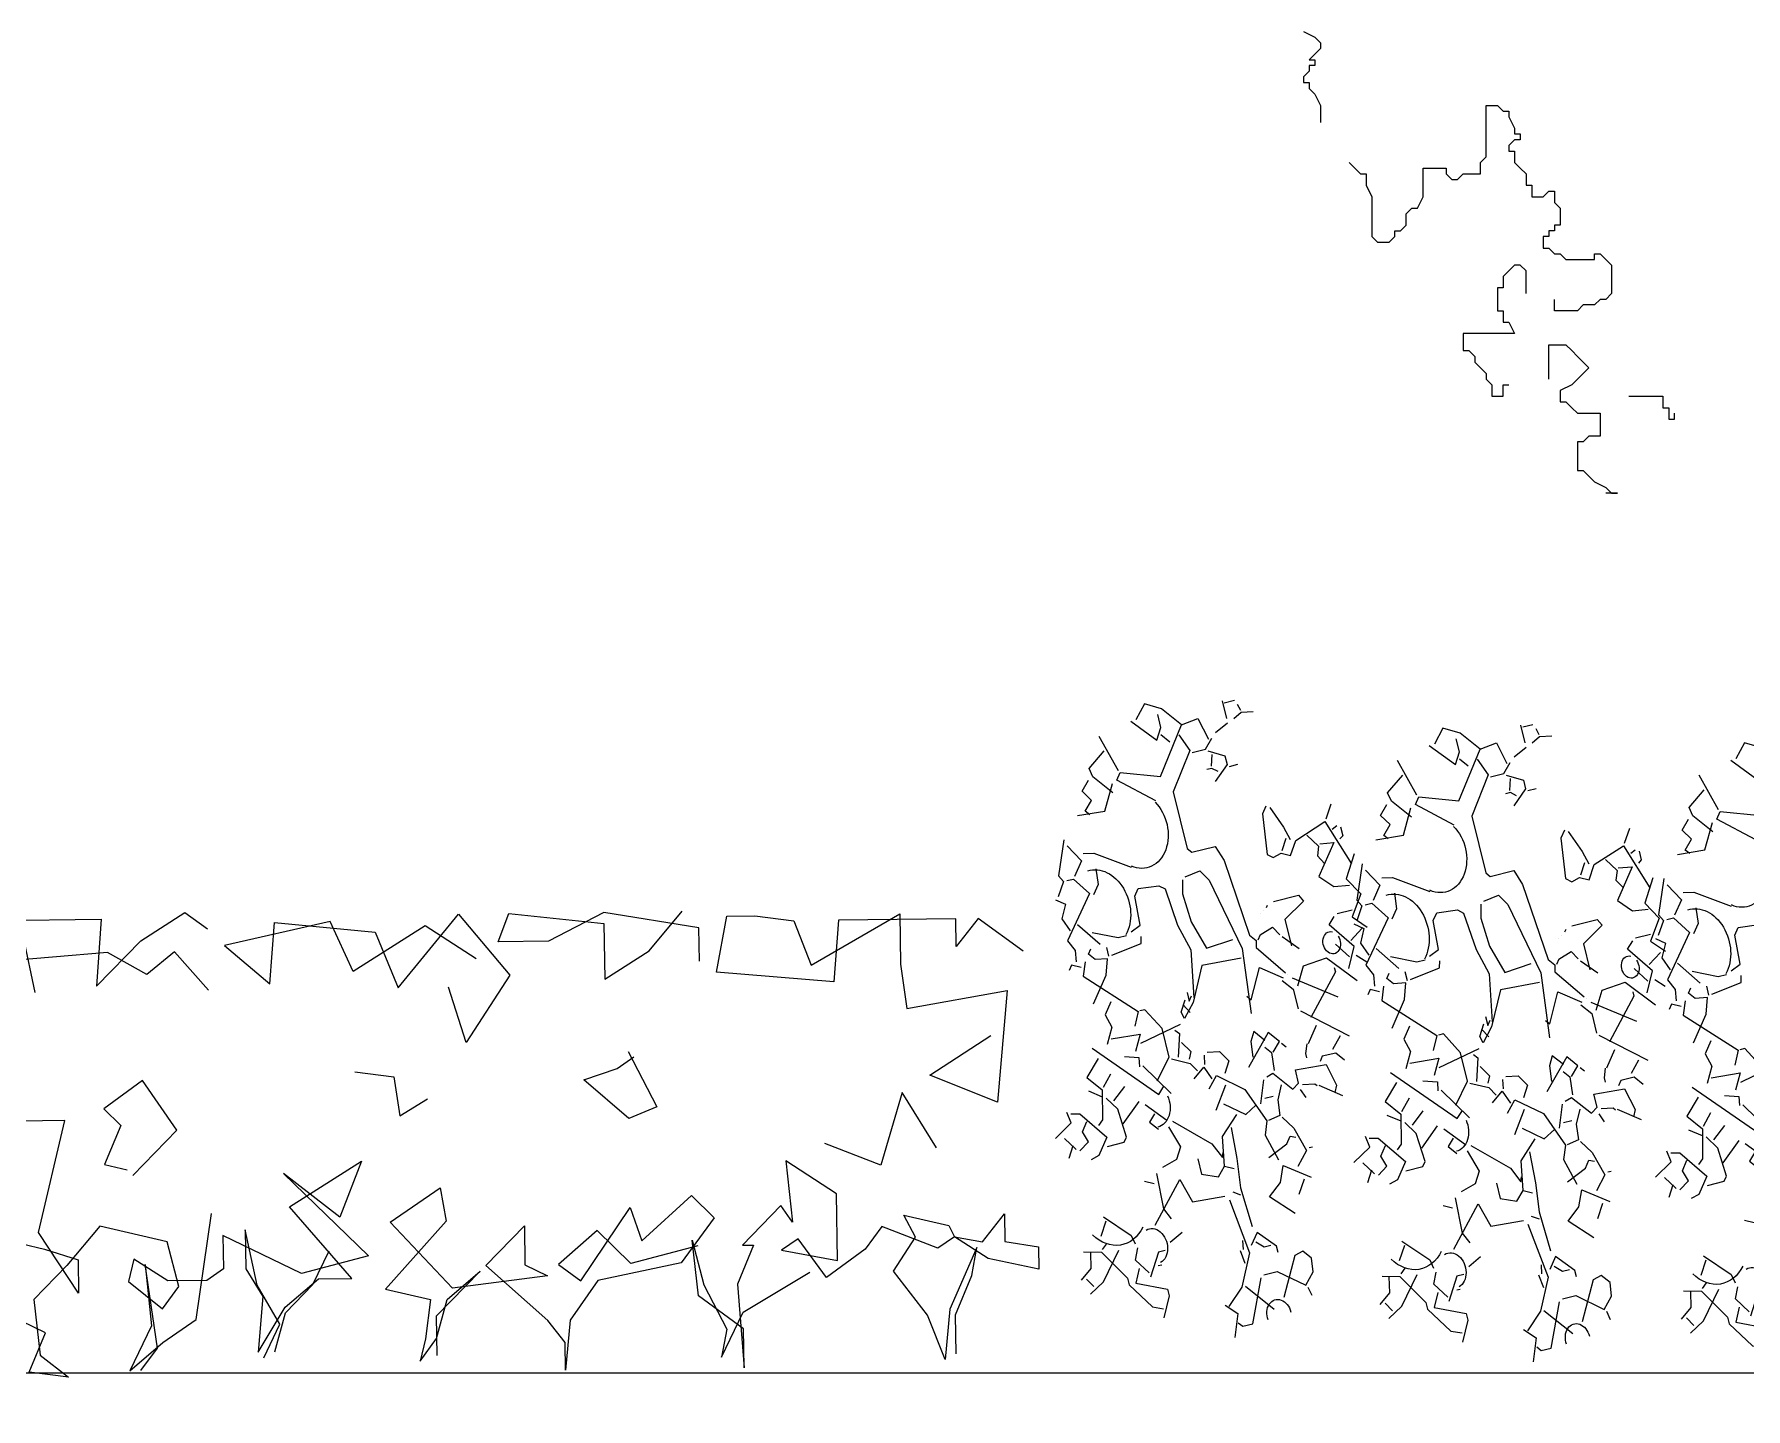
# Model space of a CAD drawing. Extents: x 941299 to 942979, y 2579300 to 2579597.
# Drawn here: x 942432.14 to 942437.045, y 2579501.599 to 2579505.539 of the extents above; entities that cross this region are included whole.
import ezdxf

# ---------------------------------------------------------------- set-up
doc = ezdxf.new("R2010")
doc.units = 0
doc.layers.get('0').update_dxf_attribs({"linetype": 'CONTINUOUS'})
doc.layers.add('fz', color=7, linetype='CONTINUOUS')

# ---------------------------------------------------------------- blocks, each defined once
blk = doc.blocks.new('LIM43')
at = {"color": 98}
for p, q in [((942285.3405, 2579500.7388), (942285.6132, 2579500.7831)), ((942285.4836, 2579500.6729), (942285.3891, 2579500.7861)), ((942285.6132, 2579500.7831), (942285.7721, 2579500.7009)), ((942284.4114, 2579500.6716), (942284.5407, 2579500.7657)), ((942284.5407, 2579500.7657), (942284.6036, 2579500.6849)), ((942284.6036, 2579500.6849), (942284.6047, 2579500.7649)), ((942284.6047, 2579500.7649), (942284.9407, 2579500.7603)), ((942284.7649, 2579500.7787), (942284.7629, 2579500.6348)), ((942285.019, 2579500.6313), (942284.7649, 2579500.7787)), ((942284.9407, 2579500.7603), (942284.9543, 2579500.5842)), ((942285.0687, 2579500.7585), (942285.019, 2579500.6313)), ((942285.1809, 2579500.773), (942285.0687, 2579500.7585)), ((942285.2609, 2579500.7719), (942285.1809, 2579500.773)), ((942285.2907, 2579500.6116), (942285.2609, 2579500.7719)), ((942285.3392, 2579500.6429), (942285.3405, 2579500.7388)), ((942285.6127, 2579500.7511), (942285.6105, 2579500.5912)), ((942285.8852, 2579500.7793), (942285.6127, 2579500.7511)), ((942286.0292, 2579500.7774), (942285.8828, 2579500.6035)), ((942285.9161, 2579500.699), (942285.8852, 2579500.7793)), ((942285.9794, 2579500.6501), (942286.1247, 2579500.7441)), ((942286.2023, 2579500.5672), (942286.0292, 2579500.7774)), ((942286.1247, 2579500.7441), (942286.331, 2579500.6134)), ((942286.557, 2579500.7542), (942286.2685, 2579500.7261)), ((942286.331, 2579500.6134), (942286.397, 2579500.7564)), ((942286.397, 2579500.7564), (942286.7001, 2579500.6883)), ((942286.5706, 2579500.5781), (942286.557, 2579500.7542)), ((942286.8134, 2579500.7827), (942286.7487, 2579500.7356)), ((942286.9403, 2579500.701), (942286.8134, 2579500.7827)), ((942287.3732, 2579500.759), (942287.0532, 2579500.7634)), ((942287.0532, 2579500.7634), (942287.0666, 2579500.5713)), ((942285.7721, 2579500.7009), (942285.9161, 2579500.699)), ((942286.2685, 2579500.7261), (942286.2023, 2579500.5672)), ((942286.7001, 2579500.6883), (942286.5706, 2579500.5781)), ((942287.0666, 2579500.5713), (942286.9403, 2579500.701)), ((942287.2424, 2579500.5529), (942287.2765, 2579500.7124)), ((942285.6105, 2579500.5912), (942285.4836, 2579500.6729)), ((942286.7463, 2579500.5597), (942286.8439, 2579500.6703)), ((942286.8439, 2579500.6703), (942286.923, 2579500.6053)), ((942286.923, 2579500.6053), (942287.0359, 2579500.6677)), ((942287.0359, 2579500.6677), (942287.4835, 2579500.6296)), ((942284.7629, 2579500.6348), (942284.7452, 2579500.5071)), ((942284.9543, 2579500.5842), (942285.2907, 2579500.6116)), ((942285.8828, 2579500.6035), (942286.0081, 2579500.4099)), ((942284.7452, 2579500.5071), (942284.4578, 2579500.559)), ((942284.4578, 2579500.559), (942284.4855, 2579500.2389)), ((942286.0081, 2579500.4099), (942286.0583, 2579500.5691)), ((942284.6786, 2579500.3162), (942284.5041, 2579500.4305)), ((942285.5437, 2579500.3843), (942285.4615, 2579500.2255)), ((942285.575, 2579500.3359), (942285.5275, 2579500.3685)), ((942284.4855, 2579500.2389), (942284.6786, 2579500.3162)), ((942285.5411, 2579500.1925), (942285.6706, 2579500.3026)), ((942285.6706, 2579500.3026), (942285.575, 2579500.3359)), ((942286.2148, 2579500.3112), (942286.1973, 2579500.1995)), ((942286.3271, 2579500.3256), (942286.2148, 2579500.3112)), ((942286.8369, 2579500.1588), (942286.9349, 2579500.3013)), ((942286.9349, 2579500.3013), (942287.0458, 2579500.2199)), ((942284.6597, 2579500.1086), (942284.7579, 2579500.2671)), ((942284.7579, 2579500.2671), (942284.8191, 2579500.0584)), ((942286.1973, 2579500.1995), (942286.118, 2579500.2485)), ((942285.4615, 2579500.2255), (942285.5411, 2579500.1925)), ((942287.0458, 2579500.2199), (942286.9971, 2579500.1726)), ((942286.9631, 2579500.0291), (942286.8369, 2579500.1588)), ((942286.9971, 2579500.1726), (942287.0436, 2579500.06)), ((942287.1573, 2579500.1864), (942287.4613, 2579500.1822)), ((942287.233, 2579499.8656), (942287.1573, 2579500.1864)), ((942284.8191, 2579500.0584), (942284.98, 2579500.1202)), ((942284.946, 2579499.9767), (942285.0913, 2579500.0707)), ((942285.0913, 2579500.0707), (942285.0729, 2579499.8951)), ((942286.5138, 2579499.9393), (942286.3076, 2579500.0701)), ((942286.3076, 2579500.0701), (942286.3694, 2579499.9093)), ((942287.0436, 2579500.06), (942286.9794, 2579500.0449)), ((942286.5311, 2579500.035), (942286.2878, 2579499.7985)), ((942286.3694, 2579499.9093), (942286.5311, 2579500.035)), ((942284.9434, 2579499.7849), (942284.946, 2579499.9767)), ((942285.362, 2579499.9711), (942285.2971, 2579499.908)), ((942285.5043, 2579499.8412), (942285.362, 2579499.9711)), ((942286.0825, 2579499.9932), (942286.0652, 2579499.8975)), ((942286.2252, 2579499.8953), (942286.0825, 2579499.9932)), ((942284.4651, 2579499.9194), (942284.464, 2579499.8394)), ((942284.528, 2579499.8386), (942284.4651, 2579499.9194)), ((942284.7531, 2579499.9154), (942284.6247, 2579499.8852)), ((942284.7202, 2579499.8519), (942284.7531, 2579499.9154)), ((942285.0729, 2579499.8951), (942285.1056, 2579499.9426)), ((942285.1056, 2579499.9426), (942285.216, 2579499.8292)), ((942285.2971, 2579499.908), (942285.3914, 2579499.7788)), ((942285.5376, 2579499.9367), (942285.5043, 2579499.8412)), ((942285.6787, 2579499.7269), (942285.5376, 2579499.9367)), ((942286.335, 2579499.7339), (942286.5138, 2579499.9393)), ((942286.7815, 2579499.6159), (942286.7376, 2579499.9203)), ((942284.5114, 2579499.7908), (942284.6082, 2579499.8534)), ((942284.6082, 2579499.8534), (942284.528, 2579499.8386)), ((942284.6247, 2579499.8852), (942284.6082, 2579499.8534)), ((942284.6082, 2579499.8534), (942284.6558, 2579499.8208)), ((942284.6558, 2579499.8208), (942284.8167, 2579499.8826)), ((942284.7829, 2579499.7551), (942284.7202, 2579499.8519)), ((942284.8167, 2579499.8826), (942284.8638, 2579499.818)), ((942285.5354, 2579499.7768), (942285.6327, 2579499.8714)), ((942285.6327, 2579499.8714), (942285.7434, 2579499.774)), ((942285.8409, 2579499.8846), (942285.8394, 2579499.7727)), ((942285.9514, 2579499.7711), (942285.8409, 2579499.8846)), ((942286.0465, 2579499.7059), (942286.2252, 2579499.8953)), ((942286.0652, 2579499.8975), (942286.2385, 2579499.7033)), ((942286.4792, 2579499.7479), (942286.7047, 2579499.8568)), ((942286.6068, 2579499.7142), (942286.6409, 2579499.8736)), ((942286.6409, 2579499.8736), (942286.6394, 2579499.7617)), ((942286.7047, 2579499.8568), (942286.7034, 2579499.7609)), ((942286.8645, 2579499.8386), (942287.0572, 2579499.8839)), ((942287.0572, 2579499.8839), (942287.1517, 2579499.7707)), ((942287.1186, 2579499.6912), (942287.233, 2579499.8656)), ((942284.3678, 2579499.8248), (942284.3669, 2579499.7608)), ((942284.464, 2579499.8394), (942284.3678, 2579499.8248)), ((942284.5587, 2579499.7422), (942284.5438, 2579499.8224)), ((942284.5438, 2579499.8224), (942284.6214, 2579499.6454)), ((942284.8638, 2579499.818), (942284.9747, 2579499.7365)), ((942285.1038, 2579499.8147), (942284.9434, 2579499.7849)), ((942284.9747, 2579499.7365), (942285.0563, 2579499.8473)), ((942285.0563, 2579499.8473), (942285.1038, 2579499.8147)), ((942285.216, 2579499.8292), (942285.184, 2579499.8296)), ((942285.184, 2579499.8296), (942285.2305, 2579499.717)), ((942285.3603, 2579499.8432), (942285.3265, 2579499.7157)), ((942285.3421, 2579499.6835), (942285.3603, 2579499.8432)), ((942285.344, 2579499.8274), (942285.5354, 2579499.7768)), ((942286.4468, 2579499.7164), (942286.4001, 2579499.813)), ((942286.8308, 2579499.7112), (942286.8645, 2579499.8386)), ((942287.2163, 2579499.8178), (942287.1199, 2579499.7872)), ((942287.3447, 2579499.848), (942287.2163, 2579499.8178)), ((942284.3669, 2579499.7608), (942284.5114, 2579499.7908)), ((942284.6852, 2579499.6286), (942284.7829, 2579499.7551)), ((942285.3914, 2579499.7788), (942285.6307, 2579499.7276)), ((942285.7434, 2579499.774), (942285.6787, 2579499.7269)), ((942285.7732, 2579499.6137), (942285.9514, 2579499.7711)), ((942285.8394, 2579499.7727), (942285.775, 2579499.7416)), ((942286.0621, 2579499.6737), (942285.9672, 2579499.7549)), ((942285.9672, 2579499.7549), (942286.0934, 2579499.6253)), ((942286.2878, 2579499.7985), (942286.4792, 2579499.7479)), ((942286.6394, 2579499.7617), (942286.5903, 2579499.6825)), ((942286.7034, 2579499.7609), (942286.751, 2579499.7282)), ((942286.863, 2579499.7267), (942286.9599, 2579499.7893)), ((942286.8924, 2579499.5344), (942286.9276, 2579499.7738)), ((942286.9276, 2579499.7738), (942286.9092, 2579499.5982)), ((942286.9599, 2579499.7893), (942286.975, 2579499.7252)), ((942287.1199, 2579499.7872), (942287.1186, 2579499.6912)), ((942287.1517, 2579499.7707), (942287.2463, 2579499.6735)), ((942284.6052, 2579499.6296), (942284.5587, 2579499.7422)), ((942285.2134, 2579499.6373), (942285.0229, 2579499.7518)), ((942285.2305, 2579499.717), (942285.2112, 2579499.4775)), ((942285.3265, 2579499.7157), (942285.2608, 2579499.5887)), ((942285.6307, 2579499.7276), (942285.7092, 2579499.6146)), ((942285.775, 2579499.7416), (942286.0465, 2579499.7059)), ((942286.431, 2579499.7326), (942286.335, 2579499.7339)), ((942286.5259, 2579499.6514), (942286.431, 2579499.7326)), ((942286.5257, 2579499.6354), (942286.4468, 2579499.7164)), ((942286.5412, 2579499.6032), (942286.6068, 2579499.7142)), ((942286.751, 2579499.7282), (942286.863, 2579499.7267)), ((942286.8779, 2579499.6466), (942286.8308, 2579499.7112)), ((942286.975, 2579499.7252), (942286.8779, 2579499.6466)), ((942285.2128, 2579499.5894), (942285.3421, 2579499.6835)), ((942286.0926, 2579499.5614), (942286.0621, 2579499.6737)), ((942286.2385, 2579499.7033), (942286.1101, 2579499.673)), ((942286.1101, 2579499.673), (942286.1246, 2579499.5609)), ((942286.5903, 2579499.6825), (942286.6041, 2579499.5224)), ((942287.213, 2579499.578), (942287.3741, 2579499.6558)), ((942287.2463, 2579499.6735), (942287.2282, 2579499.5139)), ((942284.6037, 2579499.5177), (942284.6052, 2579499.6296)), ((942284.6214, 2579499.6454), (942284.6354, 2579499.5013)), ((942284.6354, 2579499.5013), (942284.6852, 2579499.6286)), ((942285.2757, 2579499.5086), (942285.2134, 2579499.6373)), ((942285.7092, 2579499.6146), (942285.7232, 2579499.4705)), ((942285.7243, 2579499.5504), (942285.7732, 2579499.6137)), ((942286.0934, 2579499.6253), (942286.0919, 2579499.5134)), ((942286.5561, 2579499.523), (942286.5257, 2579499.6354)), ((942286.6041, 2579499.5224), (942286.5259, 2579499.6514)), ((942286.8766, 2579499.5506), (942286.7815, 2579499.6159)), ((942285.2112, 2579499.4775), (942285.2128, 2579499.5894)), ((942285.2608, 2579499.5887), (942285.2757, 2579499.5086)), ((942286.1397, 2579499.4968), (942286.0926, 2579499.5614)), ((942286.1246, 2579499.5609), (942286.1397, 2579499.4968)), ((942286.5879, 2579499.5066), (942286.5412, 2579499.6032)), ((942286.9092, 2579499.5982), (942286.9715, 2579499.4694)), ((942287.2595, 2579499.4655), (942287.213, 2579499.578)), ((942285.7232, 2579499.4705), (942285.7243, 2579499.5504)), ((942286.9715, 2579499.4694), (942286.8766, 2579499.5506)), ((942286.9395, 2579499.4698), (942286.8924, 2579499.5344)), ((942287.2282, 2579499.5139), (942287.1473, 2579499.451)), ((942287.1473, 2579499.451), (942287.2595, 2579499.4655))]:
    blk.add_line(p, q, dxfattribs=at)
blk = doc.blocks.new('tulia')
at = {"color": 3, "lineweight": 0}
for p, q in [((192.231, 259.987), (192.35, 259.927)), ((192.35, 259.927), (192.41, 259.868)), ((192.35, 259.748), (192.291, 259.689)), ((192.41, 259.808), (192.35, 259.748)), ((192.41, 259.868), (192.41, 259.808)), ((192.291, 259.569), (192.231, 259.51)), ((192.291, 259.689), (192.35, 259.689)), ((192.35, 259.629), (192.291, 259.629)), ((192.291, 259.629), (192.291, 259.569)), ((192.35, 259.689), (192.35, 259.629)), ((192.231, 259.51), (192.231, 259.45)), ((192.231, 259.45), (192.291, 259.45)), ((192.291, 259.45), (192.291, 259.39)), ((192.291, 259.39), (192.35, 259.331)), ((192.35, 259.331), (192.41, 259.211)), ((192.41, 259.211), (192.41, 259.032)), ((194.142, 258.674), (194.142, 259.211)), ((194.142, 259.211), (194.262, 259.211)), ((194.262, 259.211), (194.321, 259.152)), ((194.321, 259.152), (194.381, 259.152)), ((194.381, 259.152), (194.381, 259.092)), ((194.381, 259.092), (194.441, 258.973)), ((194.441, 258.853), (194.381, 258.793)), ((194.441, 258.973), (194.441, 258.913)), ((194.441, 258.913), (194.5, 258.913)), ((194.5, 258.853), (194.441, 258.853)), ((194.5, 258.913), (194.5, 258.853)), ((194.082, 258.614), (194.142, 258.674)), ((194.381, 258.793), (194.381, 258.734)), ((194.381, 258.734), (194.441, 258.734)), ((194.441, 258.734), (194.441, 258.614)), ((192.709, 258.614), (192.769, 258.555)), ((192.769, 258.555), (192.828, 258.495)), ((192.828, 258.495), (192.888, 258.495)), ((192.888, 258.495), (192.888, 258.376)), ((193.485, 258.555), (193.724, 258.555)), ((193.485, 258.256), (193.485, 258.555)), ((193.724, 258.555), (193.724, 258.495)), ((193.724, 258.495), (193.784, 258.435)), ((193.844, 258.435), (193.903, 258.495)), ((193.903, 258.495), (194.082, 258.495)), ((194.082, 258.495), (194.082, 258.614)), ((194.441, 258.614), (194.5, 258.555)), ((194.5, 258.555), (194.56, 258.495)), ((194.56, 258.495), (194.56, 258.376)), ((192.888, 258.376), (192.948, 258.256)), ((193.784, 258.435), (193.844, 258.435)), ((194.56, 258.376), (194.62, 258.376)), ((194.62, 258.376), (194.62, 258.256)), ((194.739, 258.256), (194.799, 258.316)), ((194.799, 258.316), (194.859, 258.316)), ((194.859, 258.316), (194.859, 258.197)), ((192.948, 258.256), (192.948, 257.839)), ((193.306, 258.077), (193.366, 258.137)), ((193.366, 258.137), (193.425, 258.137)), ((193.425, 258.137), (193.485, 258.256)), ((194.62, 258.256), (194.739, 258.256)), ((194.859, 258.197), (194.919, 258.137)), ((194.919, 258.137), (194.919, 257.958)), ((193.246, 257.898), (193.306, 257.958)), ((193.306, 257.958), (193.306, 258.077)), ((194.919, 257.958), (194.859, 257.958)), ((194.859, 257.958), (194.859, 257.898)), ((192.948, 257.839), (193.007, 257.779)), ((193.007, 257.779), (193.127, 257.779)), ((193.127, 257.779), (193.187, 257.839)), ((193.187, 257.839), (193.187, 257.898)), ((193.187, 257.898), (193.246, 257.898)), ((194.799, 257.839), (194.739, 257.839)), ((194.739, 257.839), (194.739, 257.719)), ((194.859, 257.898), (194.799, 257.898)), ((194.799, 257.898), (194.799, 257.839)), ((194.739, 257.719), (194.799, 257.719)), ((194.799, 257.719), (194.859, 257.66)), ((194.859, 257.66), (194.919, 257.66)), ((194.919, 257.66), (194.978, 257.6)), ((194.978, 257.6), (195.277, 257.6)), ((195.277, 257.6), (195.277, 257.66)), ((195.277, 257.66), (195.337, 257.66)), ((195.337, 257.66), (195.396, 257.6)), ((195.396, 257.6), (195.456, 257.54)), ((194.381, 257.481), (194.321, 257.421)), ((194.321, 257.421), (194.321, 257.302)), ((194.441, 257.54), (194.381, 257.481)), ((194.5, 257.54), (194.441, 257.54)), ((194.56, 257.481), (194.5, 257.54)), ((194.56, 257.242), (194.56, 257.481)), ((195.456, 257.54), (195.456, 257.242)), ((194.321, 257.302), (194.262, 257.302)), ((194.262, 257.302), (194.262, 257.063)), ((195.456, 257.242), (195.396, 257.182)), ((194.262, 257.063), (194.321, 257.063)), ((194.321, 257.063), (194.321, 256.943)), ((194.859, 257.063), (194.859, 257.182)), ((195.098, 257.063), (194.859, 257.063)), ((195.157, 257.123), (195.098, 257.063)), ((195.277, 257.123), (195.157, 257.123)), ((195.337, 257.182), (195.277, 257.123)), ((195.396, 257.182), (195.337, 257.182)), ((194.321, 256.943), (194.381, 256.943)), ((194.381, 256.943), (194.441, 256.824)), ((194.441, 256.824), (193.903, 256.824)), ((193.903, 256.824), (193.903, 256.645)), ((194.799, 256.347), (194.799, 256.705)), ((194.799, 256.705), (194.978, 256.705)), ((194.978, 256.705), (195.038, 256.645)), ((193.903, 256.645), (193.963, 256.645)), ((193.963, 256.645), (194.023, 256.585)), ((194.023, 256.585), (194.023, 256.526)), ((194.023, 256.526), (194.082, 256.466)), ((195.038, 256.645), (195.098, 256.585)), ((195.098, 256.585), (195.157, 256.526)), ((195.157, 256.526), (195.217, 256.466)), ((194.082, 256.466), (194.142, 256.406)), ((194.142, 256.406), (194.142, 256.347)), ((194.142, 256.347), (194.202, 256.287)), ((195.157, 256.406), (195.038, 256.287)), ((195.217, 256.466), (195.157, 256.406)), ((194.202, 256.287), (194.202, 256.168)), ((194.202, 256.168), (194.321, 256.168)), ((194.321, 256.168), (194.321, 256.287)), ((194.321, 256.287), (194.381, 256.287)), ((195.038, 256.287), (194.919, 256.227)), ((194.919, 256.227), (194.919, 256.108)), ((195.635, 256.168), (195.993, 256.168)), ((195.993, 256.168), (195.993, 256.048)), ((194.919, 256.108), (194.978, 256.108)), ((194.978, 256.108), (195.038, 256.048)), ((195.038, 256.048), (195.098, 255.989)), ((195.098, 255.989), (195.337, 255.989)), ((195.337, 255.989), (195.337, 255.75)), ((195.993, 256.048), (196.053, 256.048)), ((196.053, 256.048), (196.053, 255.929)), ((196.113, 255.929), (196.113, 255.989)), ((196.053, 255.929), (196.113, 255.929)), ((195.157, 255.69), (195.098, 255.69)), ((195.098, 255.69), (195.098, 255.392)), ((195.217, 255.75), (195.157, 255.69)), ((195.337, 255.75), (195.217, 255.75)), ((195.098, 255.392), (195.157, 255.392)), ((195.157, 255.392), (195.217, 255.332)), ((195.217, 255.332), (195.277, 255.273)), ((195.277, 255.273), (195.396, 255.213)), ((195.396, 255.213), (195.456, 255.153)), ((195.516, 255.153), (195.396, 255.153)), ((195.456, 255.153), (195.516, 255.153))]:
    blk.add_line(p, q, dxfattribs=at)
blk = doc.blocks.new('tuli')
at = {"color": 3}
blk.add_blockref('tulia', (-25.998, 9.206), dxfattribs=at)
blk = doc.blocks.new('A$C3DF60D46')
at = {"color": 3}
for p, q in [((753.5334, 876.300001), (732.3667, 829.733351)), ((973.6667, 876.300001), (982.1334, 833.966701)), ((1024.4667, 897.466701), (1007.5334, 867.833351)), ((1024.4667, 884.766701), (1041.40005, 872.066701)), ((1054.10005, 884.766701), (1037.1667, 846.666701)), ((757.7667, 855.133351), (783.1667, 833.966701)), ((795.8667, 855.133351), (774.70005, 838.200001)), ((1007.5334, 867.833351), (977.90005, 859.366701)), ((1037.1667, 846.666701), (986.3667, 791.633351)), ((732.3667, 829.733351), (711.20005, 833.966701)), ((715.43335, 825.500001), (719.6667, 804.333351)), ((753.5334, 808.566701), (736.60005, 791.633351)), ((774.70005, 800.100001), (753.5334, 808.566701)), ((787.40005, 825.500001), (774.70005, 800.100001)), ((918.6334, 808.566701), (965.20005, 753.533351)), ((952.50005, 825.500001), (927.10005, 804.333351)), ((977.90005, 829.733351), (969.4334, 817.033351)), ((982.1334, 833.966701), (1041.40005, 787.400001)), ((719.6667, 804.333351), (774.70005, 753.533351)), ((774.70005, 753.533351), (804.3334, 783.166701)), ((804.3334, 783.166701), (808.5667, 804.333351)), ((1041.40005, 787.400001), (1054.10005, 787.400001)), ((1054.10005, 787.400001), (1104.90005, 745.066701)), ((444.50005, 736.600001), (452.9667, 745.066701)), ((626.53335, 728.133351), (656.1667, 766.233351)), ((656.1667, 766.233351), (685.80005, 736.600001)), ((681.5667, 770.466701), (698.50005, 740.833351)), ((685.80005, 736.600001), (740.83335, 753.533351)), ((740.83335, 753.533351), (749.30005, 766.233351)), ((791.6334, 757.766701), (791.6334, 715.433351)), ((965.20005, 753.533351), (982.1334, 749.300001)), ((1011.7667, 757.766701), (990.60005, 745.066701)), ((1041.40005, 732.366701), (1011.7667, 757.766701)), ((1028.70005, 753.533351), (1054.10005, 770.466701)), ((1054.10005, 770.466701), (1079.50005, 698.500001)), ((1104.90005, 745.066701), (1113.3667, 719.666701)), ((211.6667, 681.566701), (275.1667, 715.433351)), ((275.1667, 715.433351), (287.8667, 706.966701)), ((287.8667, 706.966701), (313.2667, 728.133351)), ((317.50005, 736.600001), (330.20005, 715.433351)), ((321.73335, 651.933351), (397.93335, 732.366701)), ((330.20005, 715.433351), (355.60005, 732.366701)), ((355.60005, 732.366701), (381.00005, 719.666701)), ((397.93335, 732.366701), (419.10005, 719.666701)), ((419.10005, 719.666701), (440.2667, 723.900001)), ((452.9667, 715.433351), (444.50005, 736.600001)), ((444.50005, 702.733351), (469.90005, 715.433351)), ((469.90005, 715.433351), (558.80005, 605.366701)), ((605.3667, 736.600001), (719.6667, 605.366701)), ((681.5667, 732.366701), (660.40005, 706.966701)), ((711.20005, 715.433351), (690.03335, 681.566701)), ((728.13335, 711.200001), (702.73335, 732.366701)), ((783.1667, 706.966701), (728.13335, 711.200001)), ((791.6334, 715.433351), (783.1667, 706.966701)), ((1007.5334, 698.500001), (1049.8667, 732.366701)), ((1092.20005, 698.500001), (1130.30005, 723.900001)), ((224.3667, 677.333351), (258.23335, 651.933351)), ((258.23335, 651.933351), (283.63335, 677.333351)), ((287.8667, 698.500001), (287.8667, 681.566701)), ((287.8667, 681.566701), (321.73335, 651.933351)), ((372.53335, 698.500001), (419.10005, 656.166701)), ((431.80005, 690.033351), (423.33335, 681.566701)), ((444.50005, 677.333351), (431.80005, 690.033351)), ((448.73335, 647.700001), (444.50005, 677.333351)), ((524.93335, 706.966701), (478.3667, 660.400001)), ((529.1667, 664.633351), (550.33335, 685.800001)), ((550.33335, 685.800001), (575.73335, 677.333351)), ((575.73335, 677.333351), (605.3667, 698.500001)), ((596.90005, 685.800001), (601.13335, 613.833351)), ((757.7667, 706.966701), (723.90005, 656.166701)), ((872.0667, 690.033351), (880.5334, 668.866701)), ((956.7334, 690.033351), (884.7667, 605.366701)), ((1007.5334, 681.566701), (1007.5334, 698.500001)), ((1032.9334, 698.500001), (1032.9334, 706.966701)), ((1079.50005, 698.500001), (1092.20005, 698.500001)), ((393.70005, 668.866701), (414.8667, 609.600001)), ((478.3667, 660.400001), (448.73335, 647.700001)), ((635.00005, 664.633351), (643.4667, 630.766701)), ((931.3334, 660.400001), (863.60005, 656.166701)), ((952.50005, 647.700001), (931.3334, 660.400001)), ((994.8334, 664.633351), (982.1334, 630.766701)), ((169.33335, 613.833351), (152.4, 592.666701)), ((177.8, 605.366701), (169.33335, 613.833351)), ((173.5667, 635.000001), (177.8, 567.266701)), ((245.53335, 643.466701), (249.7667, 618.066701)), ((249.7667, 618.066701), (292.10005, 537.633351)), ((279.40005, 622.300001), (309.03335, 626.533351)), ((309.03335, 626.533351), (325.9667, 643.466701)), ((427.5667, 643.466701), (444.50005, 643.466701)), ((444.50005, 635.000001), (436.03335, 558.800001)), ((558.80005, 605.366701), (584.20005, 622.300001)), ((601.13335, 613.833351), (630.7667, 635.000001)), ((618.0667, 618.066701), (601.13335, 512.233351)), ((643.4667, 630.766701), (660.40005, 635.000001)), ((723.90005, 575.733351), (660.40005, 626.533351)), ((732.3667, 643.466701), (770.4667, 601.133351)), ((753.5334, 626.533351), (766.2334, 643.466701)), ((766.2334, 643.466701), (783.1667, 626.533351)), ((846.6667, 601.133351), (855.1334, 639.233351)), ((93.13335, 579.966701), (67.73335, 533.400001)), ((110.0667, 575.733351), (93.13335, 579.966701)), ((131.23335, 609.600001), (114.3, 588.433351)), ((152.4, 592.666701), (131.23335, 609.600001)), ((414.8667, 609.600001), (414.8667, 588.433351)), ((558.80005, 588.433351), (558.80005, 601.133351)), ((601.13335, 558.800001), (558.80005, 588.433351)), ((694.2667, 601.133351), (656.1667, 558.800001)), ((719.6667, 605.366701), (706.9667, 588.433351)), ((774.70005, 588.433351), (833.9667, 508.000001)), ((783.1667, 601.133351), (825.50005, 584.200001)), ((825.50005, 584.200001), (846.6667, 601.133351)), ((884.7667, 605.366701), (931.3334, 588.433351)), ((931.3334, 588.433351), (935.5667, 508.000001)), ((148.1667, 537.633351), (110.0667, 575.733351)), ((177.8, 567.266701), (131.23335, 533.400001)), ((402.1667, 550.333351), (347.13335, 546.100001)), ((410.63335, 575.733351), (402.1667, 550.333351)), ((436.03335, 558.800001), (423.33335, 554.566701)), ((656.1667, 558.800001), (601.13335, 558.800001)), ((660.40005, 554.566701), (677.33335, 512.233351)), ((855.1334, 550.333351), (884.7667, 550.333351)), ((884.7667, 550.333351), (897.4667, 512.233351)), ((1109.1334, 520.700001), (1138.7667, 563.033351)), ((1134.5334, 571.500001), (1155.70005, 546.100001)), ((1155.70005, 546.100001), (1198.0334, 567.266701)), ((1172.6334, 550.333351), (1181.10005, 541.866701)), ((38.1, 537.633351), (110.0667, 512.233351)), ((127, 520.700001), (114.3, 508.000001)), ((182.03335, 440.266701), (127, 520.700001)), ((347.13335, 546.100001), (334.43335, 533.400001)), ((334.43335, 533.400001), (338.6667, 482.600001)), ((609.60005, 529.166701), (618.0667, 520.700001)), ((618.0667, 520.700001), (660.40005, 537.633351)), ((635.00005, 520.700001), (656.1667, 503.766701)), ((1049.8667, 482.600001), (1109.1334, 520.700001)), ((1181.10005, 516.466701), (1100.6667, 469.900001)), ((1181.10005, 541.866701), (1181.10005, 516.466701)), ((114.3, 508.000001), (139.7, 414.866651)), ((579.9667, 503.766701), (558.80005, 486.833351)), ((567.2667, 469.900001), (592.6667, 499.533351)), ((567.2667, 495.300001), (584.20005, 482.600001)), ((592.6667, 499.533351), (579.9667, 503.766701)), ((656.1667, 503.766701), (668.8667, 512.233351)), ((677.33335, 512.233351), (694.2667, 499.533351)), ((706.9667, 512.233351), (690.03335, 482.600001)), ((880.5334, 491.066701), (825.50005, 478.366701)), ((833.9667, 508.000001), (863.60005, 491.066701)), ((863.60005, 491.066701), (855.1334, 486.833351)), ((897.4667, 512.233351), (880.5334, 491.066701)), ((880.5334, 491.066701), (889.00005, 469.900001)), ((931.3334, 486.833351), (939.80005, 469.900001)), ((944.0334, 499.533351), (1049.8667, 482.600001)), ((1041.40005, 495.300001), (1024.4667, 491.066701)), ((1041.40005, 503.766701), (1066.80005, 499.533351)), ((1109.1334, 512.233351), (1164.1667, 457.200001)), ((25.4, 452.966701), (71.9667, 402.166651)), ((338.6667, 482.600001), (347.13335, 469.900001)), ((347.13335, 469.900001), (419.10005, 461.433351)), ((419.10005, 461.433351), (469.90005, 444.500001)), ((469.90005, 444.500001), (558.80005, 465.666701)), ((503.7667, 427.566701), (567.2667, 469.900001)), ((546.10005, 478.366701), (563.03335, 478.366701)), ((563.03335, 478.366701), (554.5667, 469.900001)), ((664.63335, 465.666701), (668.8667, 436.033351)), ((685.80005, 478.366701), (668.8667, 474.133351)), ((690.03335, 482.600001), (715.43335, 469.900001)), ((732.3667, 482.600001), (711.20005, 457.200001)), ((711.20005, 457.200001), (749.30005, 397.933351)), ((774.70005, 478.366701), (732.3667, 440.266701)), ((766.2334, 457.200001), (795.8667, 410.633351)), ((825.50005, 478.366701), (791.6334, 431.800001)), ((812.80005, 452.966701), (872.0667, 457.200001)), ((872.0667, 457.200001), (927.10005, 465.666701)), ((927.10005, 465.666701), (1003.30005, 461.433351)), ((1016.00005, 452.966701), (1037.1667, 474.133351)), ((1049.8667, 414.866651), (1016.00005, 452.966701)), ((1032.9334, 461.433351), (1045.6334, 444.500001)), ((1096.4334, 461.433351), (1096.4334, 427.566701)), ((0, 410.633351), (25.4, 440.266701)), ((338.6667, 423.333351), (364.0667, 431.800001)), ((364.0667, 431.800001), (419.10005, 427.566701)), ((419.10005, 427.566701), (474.13335, 406.400001)), ((508.00005, 330.200001), (503.7667, 427.566701)), ((668.8667, 436.033351), (690.03335, 419.100001)), ((690.03335, 419.100001), (711.20005, 436.033351)), ((1045.6334, 444.500001), (1045.6334, 427.566701)), ((1075.2667, 376.766651), (1147.2334, 427.566701)), ((1096.4334, 427.566701), (1134.5334, 368.300001)), ((16.93335, 372.533351), (0, 410.633351)), ((71.9667, 402.166651), (50.8, 385.233351)), ((139.7, 414.866651), (55.03335, 334.433351)), ((63.5, 389.466651), (80.43335, 372.533351)), ((105.83335, 330.200001), (173.5667, 393.700001)), ((173.5667, 393.700001), (283.63335, 393.700001)), ((283.63335, 393.700001), (292.10005, 385.233351)), ((334.43335, 414.866651), (330.20005, 376.766651)), ((474.13335, 406.400001), (469.90005, 338.666651)), ((749.30005, 397.933351), (817.0334, 364.066651)), ((795.8667, 410.633351), (783.1667, 381.000001)), ((956.7334, 402.166651), (935.5667, 368.300001)), ((999.0667, 351.366651), (956.7334, 402.166651)), ((1062.5667, 414.866651), (1049.8667, 414.866651)), ((55.03335, 334.433351), (16.93335, 372.533351)), ((50.8, 385.233351), (25.4, 385.233351)), ((292.10005, 385.233351), (292.10005, 325.966651)), ((330.20005, 376.766651), (351.3667, 359.833351)), ((351.3667, 359.833351), (491.0667, 321.733351)), ((647.70005, 342.900001), (664.63335, 355.600001)), ((656.1667, 309.033351), (711.20005, 376.766651)), ((664.63335, 355.600001), (694.2667, 359.833351)), ((783.1667, 368.300001), (740.83335, 347.133351)), ((774.70005, 355.600001), (774.70005, 334.433351)), ((812.80005, 330.200001), (817.0334, 359.833351)), ((817.0334, 364.066651), (842.4334, 376.766651)), ((842.4334, 376.766651), (893.2334, 359.833351)), ((884.7667, 381.000001), (867.8334, 330.200001)), ((935.5667, 368.300001), (905.9334, 351.366651)), ((1071.0334, 355.600001), (1075.2667, 376.766651)), ((1087.9667, 338.666651), (1071.0334, 355.600001)), ((1134.5334, 368.300001), (1113.3667, 342.900001)), ((1138.7667, 364.066651), (1155.70005, 359.833351)), ((55.03335, 334.433351), (50.8, 292.100001)), ((71.9667, 347.133351), (105.83335, 330.200001)), ((110.0667, 325.966651), (110.0667, 292.100001)), ((292.10005, 325.966651), (321.73335, 313.266651)), ((491.0667, 321.733351), (613.83335, 338.666651)), ((588.43335, 330.200001), (533.40005, 292.100001)), ((579.9667, 338.666651), (588.43335, 330.200001)), ((668.8667, 321.733351), (647.70005, 342.900001)), ((681.5667, 325.966651), (694.2667, 313.266651)), ((736.60005, 338.666651), (732.3667, 321.733351)), ((757.7667, 309.033351), (783.1667, 325.966651)), ((783.1667, 325.966651), (812.80005, 330.200001)), ((817.0334, 325.966651), (842.4334, 304.800001)), ((867.8334, 330.200001), (855.1334, 317.500001)), ((905.9334, 351.366651), (939.80005, 292.100001)), ((965.20005, 330.200001), (939.80005, 309.033351)), ((1113.3667, 342.900001), (1087.9667, 338.666651)), ((50.8, 292.100001), (93.13335, 279.400001)), ((110.0667, 292.100001), (93.13335, 270.933351)), ((148.1667, 287.866651), (148.1667, 300.566651)), ((321.73335, 313.266651), (469.90005, 296.333351)), ((469.90005, 296.333351), (482.60005, 283.633351)), ((533.40005, 292.100001), (563.03335, 241.300001)), ((677.33335, 287.866651), (656.1667, 309.033351)), ((694.2667, 309.033351), (677.33335, 287.866651)), ((694.2667, 313.266651), (728.13335, 317.500001)), ((732.3667, 321.733351), (770.4667, 283.633351)), ((842.4334, 304.800001), (889.00005, 287.866651)), ((855.1334, 317.500001), (859.3667, 304.800001)), ((889.00005, 287.866651), (914.40005, 317.500001)), ((84.6667, 258.233351), (71.9667, 224.366651)), ((114.3, 287.866651), (131.23335, 249.766651)), ((143.93335, 287.866651), (122.7667, 279.400001)), ((148.1667, 249.766651), (173.5667, 287.866651)), ((156.63335, 275.166651), (148.1667, 287.866651)), ((436.03335, 258.233351), (436.03335, 258.233351)), ((474.13335, 270.933351), (465.6667, 237.066651)), ((474.13335, 270.933351), (482.60005, 279.400001)), ((482.60005, 283.633351), (495.30005, 287.866651)), ((495.30005, 287.866651), (554.5667, 232.833351)), ((681.5667, 283.633351), (690.03335, 275.166651)), ((736.60005, 266.700001), (740.83335, 190.500001)), ((762.00005, 266.700001), (736.60005, 266.700001)), ((770.4667, 283.633351), (762.00005, 266.700001)), ((766.2334, 258.233351), (770.4667, 228.600001)), ((774.70005, 266.700001), (791.6334, 258.233351)), ((884.7667, 279.400001), (884.7667, 270.933351)), ((131.23335, 249.766651), (148.1667, 249.766651)), ((152.4, 245.533351), (152.4, 224.366651)), ((423.33335, 237.066651), (427.5667, 241.300001)), ((431.80005, 249.766651), (431.80005, 249.766651)), ((465.6667, 237.066651), (482.60005, 224.366651)), ((554.5667, 241.300001), (554.5667, 241.300001)), ((558.80005, 228.600001), (558.80005, 228.600001)), ((567.2667, 245.533351), (588.43335, 224.366651)), ((694.2667, 224.366651), (711.20005, 232.833351)), ((711.20005, 232.833351), (719.6667, 232.833351)), ((770.4667, 228.600001), (774.70005, 224.366651)), ((29.63335, 224.366651), (63.5, 224.366651)), ((33.8667, 220.133351), (33.8667, 194.733351)), ((59.2667, 186.266651), (67.73335, 207.433351)), ((241.30005, 182.033351), (254.00005, 194.733351)), ((254.00005, 194.733351), (330.20005, 207.433351)), ((330.20005, 207.433351), (338.6667, 194.733351)), ((338.6667, 194.733351), (334.43335, 173.566651)), ((419.10005, 220.133351), (419.10005, 156.633351)), ((431.80005, 148.166651), (457.20005, 203.200001)), ((457.20005, 203.200001), (508.00005, 203.200001)), ((486.83335, 220.133351), (516.4667, 186.266651)), ((584.20005, 211.666651), (550.33335, 186.266651)), ((567.2667, 220.133351), (622.30005, 122.766651)), ((575.73335, 114.300001), (647.70005, 198.966651)), ((588.43335, 224.366651), (626.53335, 224.366651)), ((630.7667, 220.133351), (698.50005, 118.533351)), ((694.2667, 220.133351), (664.63335, 190.500001)), ((723.90005, 194.733351), (732.3667, 203.200001)), ((723.90005, 160.866651), (723.90005, 194.733351)), ((774.70005, 220.133351), (804.3334, 169.333351)), ((42.33335, 190.500001), (55.03335, 186.266651)), ((63.5, 156.633351), (59.2667, 186.266651)), ((245.53335, 173.566651), (287.8667, 152.400001)), ((330.20005, 169.333351), (309.03335, 152.400001)), ((334.43335, 173.566651), (342.90005, 152.400001)), ((550.33335, 186.266651), (546.10005, 127.000001)), ((715.43335, 165.100001), (694.2667, 139.700001)), ((740.83335, 190.500001), (783.1667, 177.800001)), ((783.1667, 177.800001), (795.8667, 186.266651)), ((287.8667, 152.400001), (313.2667, 143.933351)), ((317.50005, 131.233351), (296.33335, 50.800001)), ((342.90005, 152.400001), (317.50005, 131.233351)), ((419.10005, 156.633351), (431.80005, 148.166651)), ((740.83335, 143.933351), (723.90005, 160.866651)), ((313.2667, 101.600001), (338.6667, 80.433351)), ((338.6667, 42.333351), (393.70005, 97.366651)), ((393.70005, 97.366651), (419.10005, 67.733351)), ((486.83335, 101.600001), (474.13335, 84.666651)), ((537.63335, 55.033351), (486.83335, 101.600001)), ((524.93335, 97.366651), (554.5667, 71.966651)), ((546.10005, 127.000001), (601.13335, 67.733351)), ((567.2667, 114.300001), (575.73335, 114.300001)), ((334.43335, 76.200001), (338.6667, 42.333351)), ((338.6667, 80.433351), (355.60005, 88.900001)), ((355.60005, 88.900001), (372.53335, 76.200001)), ((419.10005, 67.733351), (423.33335, 29.633351)), ((469.90005, 76.200001), (469.90005, 38.100001)), ((575.73335, 80.433351), (537.63335, 55.033351)), ((292.10005, 46.566651), (266.70005, 25.400001)), ((296.33335, 50.800001), (385.23335, 12.700001)), ((313.2667, 38.100001), (309.03335, 25.400001)), ((368.30005, 0.000001), (410.63335, 33.866651)), ((410.63335, 33.866651), (444.50005, 8.466651)), ((444.50005, 8.466651), (482.60005, 42.333351)), ((482.60005, 42.333351), (508.00005, 12.700001)), ((524.93335, 59.266651), (508.00005, 25.400001)), ((554.5667, 55.033351), (571.50005, 33.866651)), ((313.2667, 16.933351), (330.20005, 16.933351)), ((330.20005, 16.933351), (334.43335, 25.400001))]:
    blk.add_line(p, q, dxfattribs=at)
for centre, radius, start, end in [((893.2334, 778.933351), 84.66665, 316.84761, 50.906141), ((994.8334, 706.966701), 33.86665, 165.963757, 347.471192), ((355.60005, 639.233351), 76.2, 177.137595, 319.398705), ((736.60005, 626.533351), 42.33335, 255.963757, 0), ((228.60005, 499.533351), 71.96665, 231.842773, 30.963757), ((1176.8667, 448.733351), 29.63335, 81.869898, 270), ((520.70005, 105.833351), 21.16665, 243.434949, 201.801409)]:
    blk.add_arc(centre, radius, start, end, dxfattribs=at)

msp = doc.modelspace()

# ---------------------------------------------------------------- linework, layer by layer
msp.add_line((942430.18947, 2579501.70172), (942449.1667, 2579501.70172))

# ---------------------------------------------------------------- block references
at = {"color": 1, "lineweight": 0, "xscale": 0.2738191592507064, "yscale": 0.2738191592507064, "zscale": 0.2738191591392415}
msp.add_blockref('tuli', (942390.25936, 2579431.83659), dxfattribs=at)
at = {"color": 7, "linetype": 'Continuous', "extrusion": (0, 0, -1), "xscale": 0.001523437107119158, "yscale": 0.001171874813735485, "zscale": -0.0015234375, "rotation": 256.1347737219043}
for p in [(-942435.7884, 2579503.73454), (-942436.64382, 2579503.66501), (-942437.50782, 2579503.62298)]:
    msp.add_blockref('A$C3DF60D46', p, dxfattribs=at)
at = {"layer": 'fz', "xscale": -1}
msp.add_blockref('LIM43', (1884719.38535, 2.23873), dxfattribs=at)

doc.saveas('drawing.dxf')
